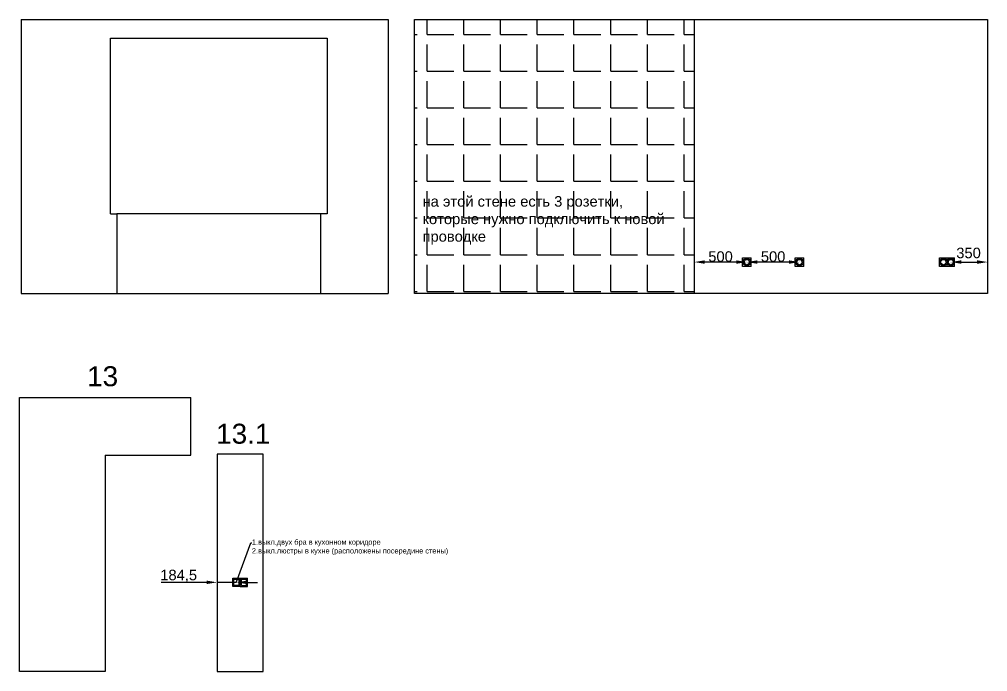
# Model space of a CAD drawing. Header units: millimetres. Extents: x -37601 to 54898, y -46061 to 6743.
# Drawn here: x 14414 to 23622, y -13171 to -6963 of the extents above; entities that cross this region are included whole.
import ezdxf
from ezdxf import colors
from ezdxf.entities.mleader import LeaderData, LeaderLine
from ezdxf.math import Vec2, Vec3

# ---------------------------------------------------------------- set-up
doc = ezdxf.new("R2010")
doc.units = ezdxf.units.MM
for name, color, linetype in [('нумерация стен', 7, 'Continuous'), ('размеры', 7, 'Continuous'), ('светильники и розетки', 18, 'Continuous'), ('стены двери окна', 7, 'Continuous')]:
    doc.layers.add(name, color=color, linetype=linetype)
doc.styles.get("Standard").update_dxf_attribs({"font": 'arial.ttf', "height": 100})
doc.dimstyles.new('ISO-25', dxfattribs={"dimtxt": 100, "dimasz": 100, "dimexe": 1.25, "dimexo": 0.625, "dimtad": 1, "dimtxsty": 'Standard', "dimcen": 2.5, "dimadec": 0, "dimazin": 0, "dimtfac": 1, "dimtmove": 0, "dimatfit": 3, "dimfxl": 1, "dimarcsym": 0})

# ---------------------------------------------------------------- blocks, each defined once
blk = doc.blocks.new('двойной выключатель')
at = {"layer": 'светильники и розетки'}
for p, q in [((-33541.5, -5602.7), (-33541.5, -5520.7)), ((-33541.5, -5520.7), (-33470.5, -5520.7)), ((-33541.5, -5602.7), (-33541.5, -5520.7)), ((-33541.5, -5520.7), (-33470.5, -5520.7)), ((-33470.5, -5602.7), (-33470.5, -5520.7)), ((-33470.5, -5520.7), (-33399.5, -5520.7)), ((-33470.5, -5602.7), (-33470.5, -5520.7)), ((-33470.5, -5520.7), (-33399.5, -5520.7)), ((-33399.5, -5602.7), (-33399.5, -5520.7)), ((-33399.5, -5602.7), (-33399.5, -5520.7)), ((-33470.5, -5602.7), (-33541.5, -5602.7)), ((-33470.5, -5602.7), (-33541.5, -5602.7)), ((-33530.5, -5591.7), (-33530.5, -5531.7)), ((-33530.5, -5531.7), (-33481.5, -5531.7)), ((-33481.5, -5591.7), (-33530.5, -5591.7)), ((-33481.5, -5591.7), (-33481.5, -5531.7)), ((-33470.5, -5602.7), (-33399.5, -5602.7)), ((-33470.5, -5602.7), (-33399.5, -5602.7)), ((-33459.5, -5591.7), (-33459.5, -5531.7)), ((-33459.5, -5531.7), (-33410.5, -5531.7)), ((-33459.5, -5591.7), (-33410.5, -5591.7)), ((-33410.5, -5591.7), (-33410.5, -5531.7))]:
    blk.add_line(p, q, dxfattribs=at)
blk = doc.blocks.new('розетка')
at = {"layer": 'светильники и розетки'}
for p, q in [((-33636.2, -5863.1), (-33636.2, -5781.1)), ((-33636.2, -5781.1), (-33554.2, -5781.1)), ((-33554.2, -5863.1), (-33554.2, -5781.1)), ((-33554.2, -5863.1), (-33636.2, -5863.1))]:
    blk.add_line(p, q, dxfattribs=at)
for radius in [35, 25]:
    blk.add_circle((-33595.2, -5822.1), radius, dxfattribs=at)
blk = doc.blocks.new('*D99')
at = {"layer": 'Defpoints', "color": 0, "transparency": 16777216}
for p in [(20832.4, -9272.9), (20832.4, -9272.9), (21332.4, -9272.9)]:
    blk.add_point(p, dxfattribs=at)
at = {"layer": 'размеры', "color": 0, "lineweight": -2, "transparency": 16777216}
for p, q in [((20832.4, -9272.2), (20832.4, -9271.6)), ((21232.4, -9272.9), (20932.4, -9272.9)), ((21332.4, -9272.2), (21332.4, -9271.6))]:
    blk.add_line(p, q, dxfattribs=at)
at = {"layer": 'размеры', "color": 0, "transparency": 16777216}
for points in [[(20932.4, -9256.2), (20932.4, -9289.5), (20832.4, -9272.9)], [(21232.4, -9256.2), (21232.4, -9289.5), (21332.4, -9272.9)]]:
    blk.add_solid(points, dxfattribs=at)
at = {"layer": 'размеры', "color": 0, "transparency": 16777216, "insert": (21082.4, -9221.2), "char_height": 100, "attachment_point": 5}
blk.add_mtext('500', dxfattribs=at)
blk = doc.blocks.new('*D100')
at = {"layer": 'Defpoints', "color": 0, "transparency": 16777216}
for p in [(21332.4, -9272.9), (21332.4, -9272.9), (21832.4, -9272.9)]:
    blk.add_point(p, dxfattribs=at)
at = {"layer": 'размеры', "color": 0, "lineweight": -2, "transparency": 16777216}
for p, q in [((21332.4, -9272.2), (21332.4, -9271.6)), ((21732.4, -9272.9), (21432.4, -9272.9)), ((21832.4, -9272.2), (21832.4, -9271.6))]:
    blk.add_line(p, q, dxfattribs=at)
at = {"layer": 'размеры', "color": 0, "transparency": 16777216}
for points in [[(21432.4, -9256.2), (21432.4, -9289.5), (21332.4, -9272.9)], [(21732.4, -9256.2), (21732.4, -9289.5), (21832.4, -9272.9)]]:
    blk.add_solid(points, dxfattribs=at)
at = {"layer": 'размеры', "color": 0, "transparency": 16777216, "insert": (21582.4, -9221.2), "char_height": 100, "attachment_point": 5}
blk.add_mtext('500', dxfattribs=at)
blk = doc.blocks.new('двойник')
at = {"layer": 'светильники и розетки'}
for p, q in [((-28427.4, 30340.8), (-28427.4, 30422.8)), ((-28427.4, 30422.8), (-28356.4, 30422.8)), ((-28356.4, 30340.8), (-28356.4, 30422.8)), ((-28356.4, 30340.8), (-28356.4, 30422.8)), ((-28356.4, 30422.8), (-28285.4, 30422.8)), ((-28285.4, 30340.8), (-28285.4, 30422.8)), ((-28356.4, 30340.8), (-28427.4, 30340.8)), ((-28285.4, 30340.8), (-28356.4, 30340.8))]:
    blk.add_line(p, q, dxfattribs=at)
for centre, radius in [((-28391.9, 30381.8), 35), ((-28391.9, 30381.8), 25), ((-28320.9, 30381.8), 35), ((-28320.9, 30381.8), 25)]:
    blk.add_circle(centre, radius, dxfattribs=at)
blk = doc.blocks.new('*D125')
at = {"layer": 'Defpoints', "color": 0, "transparency": 16777216}
for p in [(16294.2, -12321.3), (16294.2, -12321.3), (16478.7, -12321.3)]:
    blk.add_point(p, dxfattribs=at)
at = {"layer": 'размеры', "color": 0, "lineweight": -2, "transparency": 16777216}
for p, q in [((16194.2, -12321.3), (15764.1, -12321.3)), ((16294.2, -12320.7), (16294.2, -12320.1)), ((16478.7, -12321.3), (16294.2, -12321.3)), ((16478.7, -12320.7), (16478.7, -12320.1)), ((16578.7, -12321.3), (16678.7, -12321.3))]:
    blk.add_line(p, q, dxfattribs=at)
at = {"layer": 'размеры', "color": 0, "transparency": 16777216}
for points in [[(16194.2, -12304.6), (16194.2, -12338), (16294.2, -12321.3)], [(16578.7, -12304.6), (16578.7, -12338), (16478.7, -12321.3)]]:
    blk.add_solid(points, dxfattribs=at)
at = {"layer": 'размеры', "color": 0, "transparency": 16777216, "insert": (15929.2, -12260.6), "char_height": 100, "attachment_point": 5}
blk.add_mtext('184,5', dxfattribs=at)
blk = doc.blocks.new('*D140')
at = {"layer": 'Defpoints', "color": 0, "transparency": 16777216}
for p in [(23272.4, -9272.9), (23622.4, -9272.9), (23622.4, -9272.9)]:
    blk.add_point(p, dxfattribs=at)
at = {"layer": 'размеры', "color": 0, "lineweight": -2, "transparency": 16777216}
for p, q in [((23272.4, -9273.5), (23272.4, -9274.1)), ((23372.4, -9272.9), (23522.4, -9272.9)), ((23622.4, -9272.2), (23622.4, -9271.6))]:
    blk.add_line(p, q, dxfattribs=at)
at = {"layer": 'размеры', "color": 0, "transparency": 16777216}
for points in [[(23372.4, -9256.2), (23372.4, -9289.5), (23272.4, -9272.9)], [(23522.4, -9256.2), (23522.4, -9289.5), (23622.4, -9272.9)]]:
    blk.add_solid(points, dxfattribs=at)
at = {"layer": 'размеры', "color": 0, "transparency": 16777216, "insert": (23440.9, -9186.9), "char_height": 100, "attachment_point": 5}
blk.add_mtext('350', dxfattribs=at)

msp = doc.modelspace()

# ---------------------------------------------------------------- hatches: boundary and pattern name
at = {"layer": 'размеры'}
h = msp.add_hatch(dxfattribs=at)
h.set_pattern_fill('ANGLE', scale=50)
h.set_pattern_definition([(360, (48326.8, -29808.6), (4e-12, 349.25), [254, -95.25]), (90, (48326.8, -29808.6), (-349.25, 4e-12), [254, -95.25])])
h.paths.add_polyline_path([(18172.398, -6962.86), (18172.398, -9572.86), (20832.398, -9572.86), (20832.398, -6962.86)])

# ---------------------------------------------------------------- linework, layer by layer
for p, q in [((20832.398, -6962.86), (20832.398, -9572.86)), ((23622.398, -9572.86), (23322.398, -9572.86)), ((14414.181, -10561.31), (16044.181, -10561.31)), ((14414.181, -13171.31), (14414.181, -10561.31)), ((16044.181, -11111.31), (16044.181, -10561.31)), ((15229.181, -11111.31), (15229.181, -13171.31)), ((15229.181, -11111.31), (16044.181, -11111.31)), ((16294.181, -11101.31), (16294.181, -13171.31)), ((16734.181, -11101.31), (16294.181, -11101.31)), ((16734.181, -13171.31), (16734.181, -11101.31)), ((15229.181, -13171.31), (14414.181, -13171.31)), ((16294.181, -13171.31), (16734.181, -13171.31))]:
    msp.add_line(p, q, dxfattribs=at)
at = {"layer": 'стены двери окна'}
for p, q in [((14432.398, -6962.86), (14432.398, -9572.86)), ((14432.398, -6962.86), (17922.398, -6962.86)), ((17922.398, -6962.86), (17922.398, -9572.86)), ((18172.398, -6962.86), (23622.398, -6962.86)), ((18172.398, -9572.86), (18172.398, -6962.86)), ((23622.398, -6962.86), (23622.398, -9572.86)), ((15282.398, -8812.86), (15282.398, -7142.86)), ((15282.398, -7142.86), (17342.398, -7142.86)), ((17342.398, -7142.86), (17342.398, -8812.86)), ((15282.398, -8812.86), (15342.398, -8812.86)), ((15342.398, -8812.86), (15342.398, -9572.86)), ((17342.398, -8812.86), (15342.398, -8812.86)), ((17277.398, -8812.86), (17277.398, -9572.86)), ((14432.398, -9572.86), (15342.398, -9572.86)), ((15342.398, -9572.86), (17922.398, -9572.86)), ((23622.398, -9572.86), (18172.398, -9572.86))]:
    msp.add_line(p, q, dxfattribs=at)

# ---------------------------------------------------------------- block references
at = {"layer": 'размеры', "color": 1}
msp.add_blockref('двойной выключатель', (49984.684, -6759.608), dxfattribs=at)
at = {"layer": 'светильники и розетки'}
for name, p in [('розетка', (54927.641, -3450.789)), ('розетка', (54927.641, -3450.789)), ('розетка', (55427.641, -3450.789)), ('розетка', (55427.641, -3450.789)), ('двойник', (51593.421, -39654.613))]:
    msp.add_blockref(name, p, dxfattribs=at)

# ---------------------------------------------------------------- texts
at = {"layer": 'нумерация стен', "char_height": 190, "attachment_point": 1}
for s, insert in [('13', (15058.32, -10264.643)), ('13.1', (16285.52, -10811.649))]:
    msp.add_mtext_dynamic_manual_height_columns(s, width=340.26469, gutter_width=500, heights=[0], dxfattribs=dict(at, insert=insert))
at = {"layer": 'светильники и розетки', "color": 1, "insert": (18248.593, -8645.378), "char_height": 100, "attachment_point": 1}
msp.add_mtext_dynamic_manual_height_columns('{\\C256;на этой стене есть 3 розетки,\\Pкоторые нужно подключить к новой проводке}', width=2401.25318, gutter_width=500, heights=[0], dxfattribs=at)

# ---------------------------------------------------------------- dimensions: what is measured, and where the dimension line sits
at = {"layer": 'размеры'}
for base, p1, p2, picture, middle in [((20832.398, -9272.86), (21332.398, -9272.86), (20832.398, -9272.86), '*D99', (21082.398, -9221.177)), ((21332.398, -9272.86), (21832.398, -9272.86), (21332.398, -9272.86), '*D100', (21582.398, -9221.177)), ((16294.181, -12321.31), (16478.681, -12321.31), (16294.181, -12321.31), '*D125', (15929.163, -12260.589))]:
    dim = msp.add_linear_dim(base=base, p1=p1, p2=p2, dimstyle='ISO-25', dxfattribs=at)
    dim.commit()
    dim.dimension.update_dxf_attribs({"geometry": picture, "text_midpoint": middle})
dim = msp.add_linear_dim(base=(23622.398, -9272.86), p1=(23272.398, -9272.86), p2=(23622.398, -9272.86), dimstyle='ISO-25', override={"dimtmove": 2}, dxfattribs=at)
dim.commit()
dim.dimension.update_dxf_attribs({"geometry": '*D140', "text_midpoint": (23440.876, -9186.898), "dimtype": 160})

# ---------------------------------------------------------------- leaders
at = {"layer": 'светильники и розетки'}
ml = msp.add_multileader_mtext('Standard', dxfattribs=at)
ml.set_content('1.выкл.двух бра в кухонном коридоре \\P2.выкл.люстры в кухне (расположены посередине стены)', color=256)
ml.set_leader_properties()
ml.build(insert=Vec2(0, 0))
ctx = ml.context
ctx.base_point, ctx.char_height, ctx.plane_origin, ctx.plane_x_axis, ctx.plane_y_axis = Vec3(16623.489, -11945.433), 50, Vec3(16478.681, -12321.31), Vec3(1, 0, 0), Vec3(0, 1, 0)
notes = []
notes.append((ctx, [(0, (1, 1, 0), (16615.489, -11945.433), (1, 0, 0), 8, [(0, [(16478.681, -12321.31)], 0, [])])]))
ctx.mtext.insert, ctx.mtext.text_direction, ctx.mtext.flow_direction = Vec3(16625.489, -11913.083), Vec3(1, 0, 0), 5
for ctx, leaders in notes:
    for number, flags, end, landing, length, lines in leaders:
        leader = LeaderData()
        leader.index, (leader.has_last_leader_line, leader.has_dogleg_vector, leader.attachment_direction) = number, flags
        leader.last_leader_point, leader.dogleg_vector, leader.dogleg_length = Vec3(end), Vec3(landing), length
        for number, points, colour, breaks in lines:
            line = LeaderLine()
            line.index, line.vertices, line.color, line.breaks = number, Vec3.list(points), colors.encode_raw_color(colour), breaks
            leader.lines.append(line)
        ctx.leaders.append(leader)

doc.saveas('drawing.dxf')
